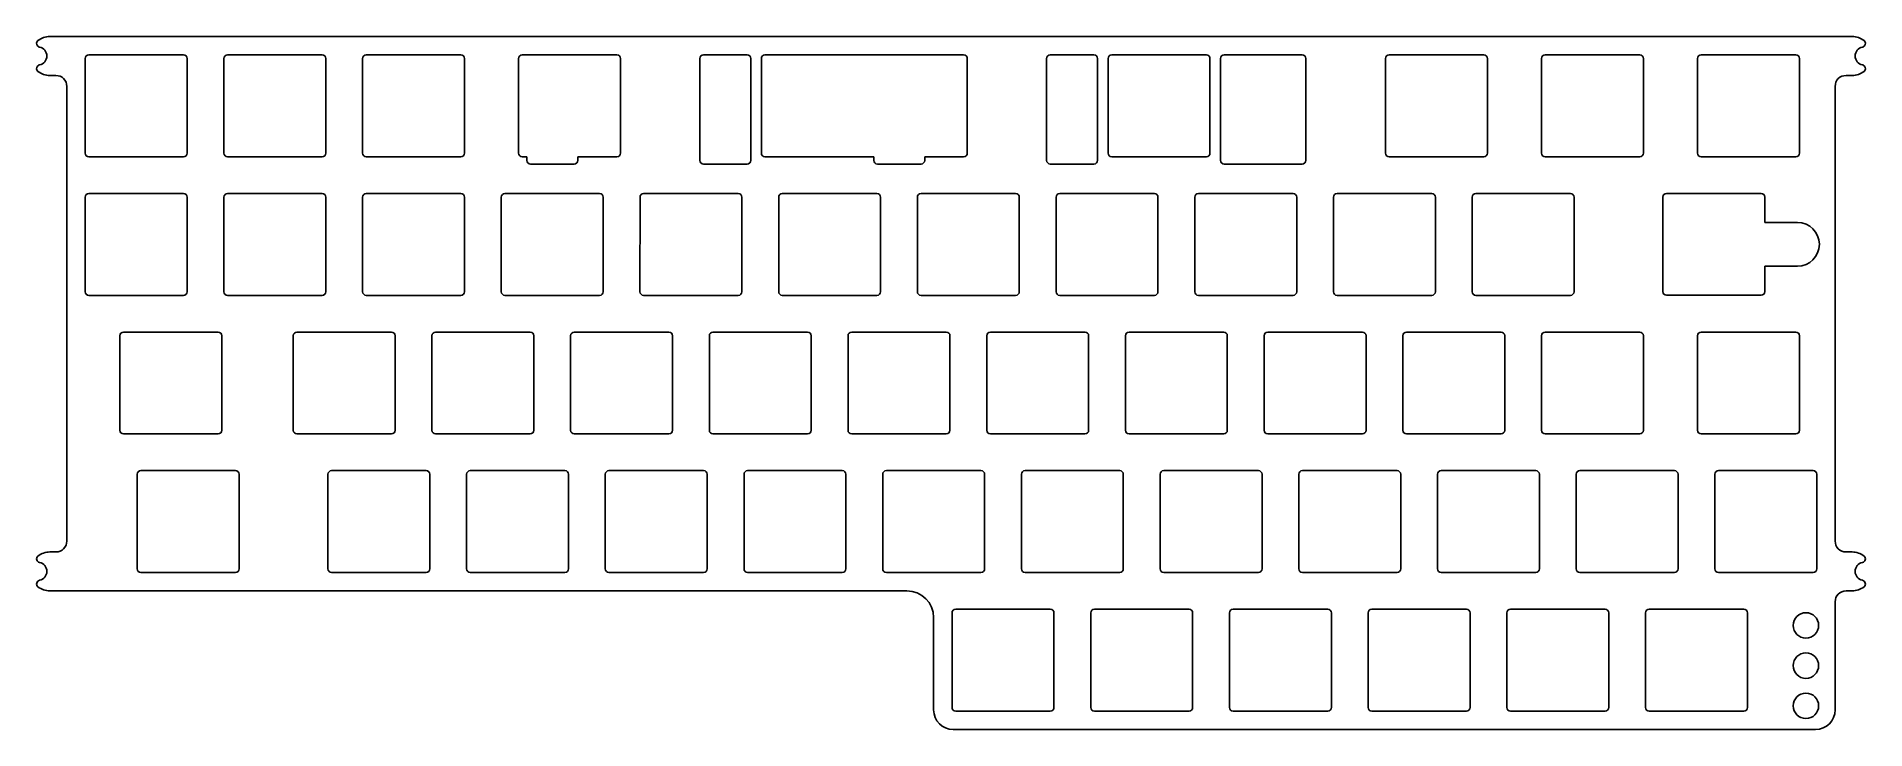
# Model space of a CAD drawing. Extents: x -255 to -3, y -16 to 79.
import ezdxf

# ---------------------------------------------------------------- set-up
doc = ezdxf.new("R2010")
doc.units = 0
doc.layers.add('Sketch', color=7, linetype='CONTINUOUS')

msp = doc.modelspace()

# ---------------------------------------------------------------- linework, layer by layer
at = {"layer": 'Sketch'}
for p, q in [((-5.175, 79.2), (-252.713, 79.2)), ((-247.863, 76.175), (-247.863, 63.175)), ((-234.363, 76.675), (-247.363, 76.675)), ((-233.863, 63.175), (-233.863, 76.175)), ((-228.812, 76.175), (-228.812, 63.175)), ((-215.312, 76.675), (-228.312, 76.675)), ((-214.812, 63.175), (-214.812, 76.175)), ((-209.762, 76.175), (-209.762, 63.175)), ((-196.262, 76.675), (-209.262, 76.675)), ((-195.762, 63.175), (-195.762, 76.175)), ((-188.331, 76.175), (-188.331, 63.175)), ((-186.706, 76.675), (-187.831, 76.675)), ((-180.706, 76.675), (-186.706, 76.675)), ((-174.831, 76.675), (-180.706, 76.675)), ((-174.331, 63.175), (-174.331, 76.175)), ((-163.432, 76.175), (-163.432, 62.175)), ((-156.932, 76.675), (-162.932, 76.675)), ((-156.432, 62.175), (-156.432, 76.175)), ((-154.994, 76.175), (-154.994, 63.175)), ((-147.35, 76.675), (-154.494, 76.675)), ((-141.494, 76.675), (-147.35, 76.675)), ((-140.206, 76.675), (-141.494, 76.675)), ((-139.056, 76.675), (-140.206, 76.675)), ((-134.35, 76.675), (-139.056, 76.675)), ((-133.056, 76.675), (-134.35, 76.675)), ((-127.206, 76.675), (-133.056, 76.675)), ((-126.706, 63.175), (-126.706, 76.175)), ((-115.807, 76.175), (-115.807, 62.175)), ((-109.307, 76.675), (-115.307, 76.675)), ((-108.807, 62.175), (-108.807, 76.175)), ((-107.369, 76.175), (-107.369, 63.175)), ((-93.8688, 76.675), (-106.869, 76.675)), ((-93.3688, 63.175), (-93.3688, 76.175)), ((-91.9308, 76.175), (-91.9308, 62.175)), ((-86.7062, 76.675), (-91.4308, 76.675)), ((-85.4308, 76.675), (-86.7062, 76.675)), ((-80.7062, 76.675), (-85.4308, 76.675)), ((-80.2062, 62.175), (-80.2062, 76.175)), ((-69.2687, 76.175), (-69.2687, 63.175)), ((-55.7687, 76.675), (-68.7687, 76.675)), ((-55.2687, 63.175), (-55.2687, 76.175)), ((-47.8375, 76.175), (-47.8375, 63.175)), ((-34.3375, 76.675), (-47.3375, 76.675)), ((-33.8375, 63.175), (-33.8375, 76.175)), ((-26.4062, 76.175), (-26.4062, 63.175)), ((-12.9062, 76.675), (-25.9062, 76.675)), ((-12.4062, 63.175), (-12.4062, 76.175)), ((-252.713, 73.85), (-251.888, 73.85)), ((-6, 73.85), (-5.175, 73.85)), ((-250.387, 72.35), (-250.388, 9.85)), ((-7.5, 9.85), (-7.5, 72.35)), ((-247.363, 62.675), (-234.363, 62.675)), ((-228.312, 62.675), (-215.312, 62.675)), ((-209.262, 62.675), (-196.262, 62.675)), ((-187.831, 62.675), (-187.206, 62.675)), ((-187.206, 62.675), (-187.206, 62.175)), ((-186.706, 61.675), (-180.706, 61.675)), ((-180.206, 62.175), (-180.206, 62.675)), ((-180.206, 62.675), (-174.831, 62.675)), ((-162.932, 61.675), (-156.932, 61.675)), ((-154.494, 62.675), (-147.35, 62.675)), ((-147.35, 62.675), (-141.494, 62.675)), ((-141.494, 62.675), (-140.206, 62.675)), ((-140.206, 62.675), (-139.556, 62.675)), ((-139.556, 62.675), (-139.556, 62.175)), ((-139.056, 61.675), (-133.056, 61.675)), ((-132.556, 62.175), (-132.556, 62.675)), ((-132.556, 62.675), (-127.206, 62.675)), ((-115.307, 61.675), (-109.307, 61.675)), ((-106.869, 62.675), (-93.8688, 62.675)), ((-91.4308, 61.675), (-86.7062, 61.675)), ((-86.7062, 61.675), (-85.4308, 61.675)), ((-85.4308, 61.675), (-80.7062, 61.675)), ((-68.7687, 62.675), (-55.7687, 62.675)), ((-47.3375, 62.675), (-34.3375, 62.675)), ((-25.9062, 62.675), (-12.9062, 62.675)), ((-247.862, 57.125), (-247.863, 44.125)), ((-234.362, 57.625), (-247.362, 57.625)), ((-233.863, 44.125), (-233.862, 57.125)), ((-228.812, 57.125), (-228.813, 44.125)), ((-215.312, 57.625), (-228.312, 57.625)), ((-214.813, 44.125), (-214.812, 57.125)), ((-209.762, 57.125), (-209.763, 44.125)), ((-196.262, 57.625), (-209.262, 57.625)), ((-195.763, 44.125), (-195.762, 57.125)), ((-190.712, 57.125), (-190.713, 44.125)), ((-177.212, 57.625), (-190.212, 57.625)), ((-176.713, 44.125), (-176.712, 57.125)), ((-171.662, 57.125), (-171.663, 44.125)), ((-158.162, 57.625), (-171.162, 57.625)), ((-157.663, 44.125), (-157.662, 57.125)), ((-152.612, 57.125), (-152.613, 44.125)), ((-139.112, 57.625), (-152.112, 57.625)), ((-138.613, 44.125), (-138.612, 57.125)), ((-133.562, 57.125), (-133.563, 44.125)), ((-120.062, 57.625), (-133.062, 57.625)), ((-119.563, 44.125), (-119.562, 57.125)), ((-114.512, 57.125), (-114.513, 44.125)), ((-101.012, 57.625), (-114.012, 57.625)), ((-100.512, 44.125), (-100.512, 57.125)), ((-95.4625, 57.125), (-95.4625, 44.125)), ((-81.9625, 57.625), (-94.9625, 57.625)), ((-81.4625, 44.125), (-81.4625, 57.125)), ((-76.4125, 57.125), (-76.4125, 44.125)), ((-62.9125, 57.625), (-75.9125, 57.625)), ((-62.4125, 44.125), (-62.4125, 57.125)), ((-57.3625, 57.125), (-57.3625, 44.125)), ((-43.8625, 57.625), (-56.8625, 57.625)), ((-43.3625, 44.125), (-43.3625, 57.125)), ((-31.1688, 57.1408), (-31.1688, 44.1408)), ((-17.6688, 57.6408), (-30.6688, 57.6408)), ((-17.1688, 53.6408), (-17.1688, 57.1408)), ((-12.6688, 53.6408), (-17.1688, 53.6408)), ((-17.1688, 44.1408), (-17.1688, 47.6408)), ((-17.1688, 47.6408), (-12.6688, 47.6408)), ((-247.363, 43.625), (-234.363, 43.625)), ((-228.313, 43.625), (-215.313, 43.625)), ((-209.263, 43.625), (-196.263, 43.625)), ((-190.213, 43.625), (-177.213, 43.625)), ((-171.163, 43.625), (-158.163, 43.625)), ((-152.113, 43.625), (-139.113, 43.625)), ((-133.063, 43.625), (-120.063, 43.625)), ((-114.013, 43.625), (-101.012, 43.625)), ((-94.9625, 43.625), (-81.9625, 43.625)), ((-75.9125, 43.625), (-62.9125, 43.625)), ((-56.8625, 43.625), (-43.8625, 43.625)), ((-30.6688, 43.6408), (-17.6688, 43.6408)), ((-243.1, 38.075), (-243.1, 25.075)), ((-229.6, 38.575), (-242.6, 38.575)), ((-229.1, 25.075), (-229.1, 38.075)), ((-219.287, 38.075), (-219.288, 25.075)), ((-205.787, 38.575), (-218.787, 38.575)), ((-205.288, 25.075), (-205.287, 38.075)), ((-200.237, 38.075), (-200.238, 25.075)), ((-186.737, 38.575), (-199.737, 38.575)), ((-186.238, 25.075), (-186.237, 38.075)), ((-181.187, 38.075), (-181.188, 25.075)), ((-167.687, 38.575), (-180.687, 38.575)), ((-167.188, 25.075), (-167.187, 38.075)), ((-162.137, 38.075), (-162.138, 25.075)), ((-148.637, 38.575), (-161.637, 38.575)), ((-148.138, 25.075), (-148.137, 38.075)), ((-143.087, 38.075), (-143.088, 25.075)), ((-129.587, 38.575), (-142.587, 38.575)), ((-129.088, 25.075), (-129.087, 38.075)), ((-124.037, 38.075), (-124.038, 25.075)), ((-110.537, 38.575), (-123.537, 38.575)), ((-110.038, 25.075), (-110.037, 38.075)), ((-104.987, 38.075), (-104.987, 25.075)), ((-91.4875, 38.575), (-104.487, 38.575)), ((-90.9875, 25.075), (-90.9875, 38.075)), ((-85.9375, 38.075), (-85.9375, 25.075)), ((-72.4375, 38.575), (-85.4375, 38.575)), ((-71.9375, 25.075), (-71.9375, 38.075)), ((-66.8875, 38.075), (-66.8875, 25.075)), ((-53.3875, 38.575), (-66.3875, 38.575)), ((-52.8875, 25.075), (-52.8875, 38.075)), ((-47.8375, 38.075), (-47.8375, 25.075)), ((-34.3375, 38.575), (-47.3375, 38.575)), ((-33.8375, 25.075), (-33.8375, 38.075)), ((-26.4062, 38.075), (-26.4063, 25.075)), ((-12.9062, 38.575), (-25.9062, 38.575)), ((-12.4063, 25.075), (-12.4062, 38.075)), ((-242.6, 24.575), (-229.6, 24.575)), ((-218.788, 24.575), (-205.788, 24.575)), ((-199.738, 24.575), (-186.738, 24.575)), ((-180.688, 24.575), (-167.688, 24.575)), ((-161.638, 24.575), (-148.638, 24.575)), ((-142.588, 24.575), (-129.588, 24.575)), ((-123.538, 24.575), (-110.538, 24.575)), ((-104.487, 24.575), (-91.4875, 24.575)), ((-85.4375, 24.575), (-72.4375, 24.575)), ((-66.3875, 24.575), (-53.3875, 24.575)), ((-47.3375, 24.575), (-34.3375, 24.575)), ((-25.9063, 24.575), (-12.9063, 24.575)), ((-240.719, 19.025), (-240.719, 6.025)), ((-227.219, 19.525), (-240.219, 19.525)), ((-226.719, 6.025), (-226.719, 19.025)), ((-214.525, 19.025), (-214.525, 6.025)), ((-201.025, 19.525), (-214.025, 19.525)), ((-200.525, 6.025), (-200.525, 19.025)), ((-195.475, 19.025), (-195.475, 6.025)), ((-181.975, 19.525), (-194.975, 19.525)), ((-181.475, 6.025), (-181.475, 19.025)), ((-176.425, 19.025), (-176.425, 6.025)), ((-162.925, 19.525), (-175.925, 19.525)), ((-162.425, 6.025), (-162.425, 19.025)), ((-157.375, 19.025), (-157.375, 6.025)), ((-143.875, 19.525), (-156.875, 19.525)), ((-143.375, 6.025), (-143.375, 19.025)), ((-138.325, 19.025), (-138.325, 6.025)), ((-124.825, 19.525), (-137.825, 19.525)), ((-124.325, 6.025), (-124.325, 19.025)), ((-119.275, 19.025), (-119.275, 6.025)), ((-105.775, 19.525), (-118.775, 19.525)), ((-105.275, 6.025), (-105.275, 19.025)), ((-100.225, 19.025), (-100.225, 6.025)), ((-86.725, 19.525), (-99.725, 19.525)), ((-86.225, 6.025), (-86.225, 19.025)), ((-81.175, 19.025), (-81.175, 6.025)), ((-67.675, 19.525), (-80.675, 19.525)), ((-67.175, 6.025), (-67.175, 19.025)), ((-62.125, 19.025), (-62.125, 6.025)), ((-48.625, 19.525), (-61.625, 19.525)), ((-48.125, 6.025), (-48.125, 19.025)), ((-43.075, 19.025), (-43.075, 6.025)), ((-29.575, 19.525), (-42.575, 19.525)), ((-29.075, 6.025), (-29.075, 19.025)), ((-24.025, 19.025), (-24.025, 6.025)), ((-10.525, 19.525), (-23.525, 19.525)), ((-10.025, 6.025), (-10.025, 19.025)), ((-251.888, 8.35), (-252.713, 8.35)), ((-5.175, 8.35), (-6, 8.35)), ((-240.219, 5.525), (-227.219, 5.525)), ((-214.025, 5.525), (-201.025, 5.525)), ((-194.975, 5.525), (-181.975, 5.525)), ((-175.925, 5.525), (-162.925, 5.525)), ((-156.875, 5.525), (-143.875, 5.525)), ((-137.825, 5.525), (-124.825, 5.525)), ((-118.775, 5.525), (-105.775, 5.525)), ((-99.725, 5.525), (-86.725, 5.525)), ((-80.675, 5.525), (-67.675, 5.525)), ((-61.625, 5.525), (-48.625, 5.525)), ((-42.575, 5.525), (-29.575, 5.525)), ((-23.525, 5.525), (-10.525, 5.525)), ((-252.713, 3), (-135, 3)), ((-6, 3), (-5.175, 3)), ((-115.3, 0.475), (-128.3, 0.475)), ((-96.25, 0.475), (-109.25, 0.475)), ((-77.2, 0.475), (-90.2, 0.475)), ((-58.15, 0.475), (-71.15, 0.475)), ((-39.1, 0.475), (-52.1, 0.475)), ((-20.05, 0.475), (-33.05, 0.475)), ((-7.5, -13.375), (-7.5, 1.5)), ((-131.325, -0.675), (-131.325, -13.375)), ((-128.8, -0.025), (-128.8, -13.025)), ((-114.8, -13.025), (-114.8, -0.025)), ((-109.75, -0.025), (-109.75, -13.025)), ((-95.75, -13.025), (-95.75, -0.025)), ((-90.7, -0.025), (-90.7, -13.025)), ((-76.7, -13.025), (-76.7, -0.025)), ((-71.65, -0.025), (-71.65, -13.025)), ((-57.65, -13.025), (-57.65, -0.025)), ((-52.6, -0.025), (-52.6, -13.025)), ((-38.6, -13.025), (-38.6, -0.025)), ((-33.55, -0.025), (-33.55, -13.025)), ((-19.55, -13.025), (-19.55, -0.025)), ((-128.3, -13.525), (-115.3, -13.525)), ((-109.25, -13.525), (-96.25, -13.525)), ((-90.2, -13.525), (-77.2, -13.525)), ((-71.15, -13.525), (-58.15, -13.525)), ((-52.1, -13.525), (-39.1, -13.525)), ((-33.05, -13.525), (-20.05, -13.525)), ((-128.65, -16.05), (-10.175, -16.05))]:
    msp.add_line(p, q, dxfattribs=at)
for centre in [(-11.512, -1.75), (-11.512, -7.275), (-11.512, -12.8)]:
    msp.add_circle(centre, 1.75, dxfattribs=at)
for centre, radius, start, end in [((-254.048, 78.2417), 0.5, 127.879, -101.188), ((-252.713, 76.525), 2.675, 90, 127.879), ((-5.175, 76.525), 2.675, 52.1208, 90), ((-3.8396, 78.2417), 0.5, -78.8119, 52.1208), ((-254.387, 76.525), 1.25, -78.8119, 78.8119), ((-247.363, 76.175), 0.5, 90, 180), ((-234.363, 76.175), 0.5, 0, 90), ((-228.312, 76.175), 0.5, 90, 180), ((-215.312, 76.175), 0.5, 0, 90), ((-209.262, 76.175), 0.5, 90, 180), ((-196.262, 76.175), 0.5, 0, 90), ((-187.831, 76.175), 0.5, 90, 180), ((-174.831, 76.175), 0.5, 0, 90), ((-162.932, 76.175), 0.5, 90, 180), ((-156.932, 76.175), 0.5, 0, 90), ((-154.494, 76.175), 0.5, 90, 180), ((-127.206, 76.175), 0.5, 0, 90), ((-115.307, 76.175), 0.5, 90, 180), ((-109.307, 76.175), 0.5, 0, 90), ((-106.869, 76.175), 0.5, 90, 180), ((-93.8688, 76.175), 0.5, 0, 90), ((-91.4308, 76.175), 0.5, 90, 180), ((-80.7062, 76.175), 0.5, 0, 90), ((-68.7687, 76.175), 0.5, 90, 180), ((-55.7687, 76.175), 0.5, 0, 90), ((-47.3375, 76.175), 0.5, 90, 180), ((-34.3375, 76.175), 0.5, 0, 90), ((-25.9062, 76.175), 0.5, 90, 180), ((-12.9062, 76.175), 0.5, 0, 90), ((-3.5, 76.525), 1.25, 101.188, -101.188), ((-254.048, 74.8083), 0.5, 101.188, -127.879), ((-252.713, 76.525), 2.675, -127.879, -90), ((-251.888, 72.35), 1.5, 0, 90), ((-6, 72.35), 1.5, 90, 180), ((-5.175, 76.525), 2.675, -90, -52.1208), ((-3.8396, 74.8083), 0.5, -52.1208, 78.8119), ((-247.363, 63.175), 0.5, 180, -90), ((-234.363, 63.175), 0.5, -90, 0), ((-228.312, 63.175), 0.5, 180, -90), ((-215.312, 63.175), 0.5, -90, 0), ((-209.262, 63.175), 0.5, 180, -90), ((-196.262, 63.175), 0.5, -90, 0), ((-187.831, 63.175), 0.5, 180, -90), ((-174.831, 63.175), 0.5, -90, 0), ((-154.494, 63.175), 0.5, 180, -90), ((-127.206, 63.175), 0.5, -90, 0), ((-106.869, 63.175), 0.5, 180, -90), ((-93.8688, 63.175), 0.5, -90, 0), ((-68.7687, 63.175), 0.5, 180, -90), ((-55.7687, 63.175), 0.5, -90, 0), ((-47.3375, 63.175), 0.5, 180, -90), ((-34.3375, 63.175), 0.5, -90, 0), ((-25.9062, 63.175), 0.5, 180, -90), ((-12.9062, 63.175), 0.5, -90, 0), ((-186.706, 62.175), 0.5, 180, -90), ((-180.706, 62.175), 0.5, -90, 0), ((-162.932, 62.175), 0.5, 180, -90), ((-156.932, 62.175), 0.5, -90, 0), ((-139.056, 62.175), 0.5, 180, -90), ((-133.056, 62.175), 0.5, -90, 0), ((-115.307, 62.175), 0.5, 180, -90), ((-109.307, 62.175), 0.5, -90, 0), ((-91.4308, 62.175), 0.5, 180, -90), ((-80.7062, 62.175), 0.5, -90, 0), ((-247.362, 57.125), 0.5, 90, 180), ((-234.362, 57.125), 0.5, 0, 90), ((-228.312, 57.125), 0.5, 90, 180), ((-215.312, 57.125), 0.5, 0, 90), ((-209.262, 57.125), 0.5, 90, 180), ((-196.262, 57.125), 0.5, 0, 90), ((-190.212, 57.125), 0.5, 90, 180), ((-177.212, 57.125), 0.5, 0, 90), ((-171.162, 57.125), 0.5, 90, 180), ((-158.162, 57.125), 0.5, 0, 90), ((-152.112, 57.125), 0.5, 90, 180), ((-139.112, 57.125), 0.5, 0, 90), ((-133.062, 57.125), 0.5, 90, 180), ((-120.062, 57.125), 0.5, 0, 90), ((-114.012, 57.125), 0.5, 90, 180), ((-101.012, 57.125), 0.5, 0, 90), ((-94.9625, 57.125), 0.5, 90, 180), ((-81.9625, 57.125), 0.5, 0, 90), ((-75.9125, 57.125), 0.5, 90, 180), ((-62.9125, 57.125), 0.5, 0, 90), ((-56.8625, 57.125), 0.5, 90, 180), ((-43.8625, 57.125), 0.5, 0, 90), ((-30.6688, 57.1408), 0.5, 90, 180), ((-17.6688, 57.1408), 0.5, 0, 90), ((-12.6688, 50.6408), 3, -90, 90), ((-247.363, 44.125), 0.5, 180, -90), ((-234.363, 44.125), 0.5, -90, 0), ((-228.313, 44.125), 0.5, 180, -90), ((-215.313, 44.125), 0.5, -90, 0), ((-209.263, 44.125), 0.5, 180, -90), ((-196.263, 44.125), 0.5, -90, 0), ((-190.213, 44.125), 0.5, 180, -90), ((-177.213, 44.125), 0.5, -90, 0), ((-171.163, 44.125), 0.5, 180, -90), ((-158.163, 44.125), 0.5, -90, 0), ((-152.113, 44.125), 0.5, 180, -90), ((-139.113, 44.125), 0.5, -90, 0), ((-133.063, 44.125), 0.5, 180, -90), ((-120.063, 44.125), 0.5, -90, 0), ((-114.013, 44.125), 0.5, 180, -90), ((-101.012, 44.125), 0.5, -90, 0), ((-94.9625, 44.125), 0.5, 180, -90), ((-81.9625, 44.125), 0.5, -90, 0), ((-75.9125, 44.125), 0.5, 180, -90), ((-62.9125, 44.125), 0.5, -90, 0), ((-56.8625, 44.125), 0.5, 180, -90), ((-43.8625, 44.125), 0.5, -90, 0), ((-30.6688, 44.1408), 0.5, 180, -90), ((-17.6688, 44.1408), 0.5, -90, 0), ((-242.6, 38.075), 0.5, 90, 180), ((-229.6, 38.075), 0.5, 0, 90), ((-218.787, 38.075), 0.5, 90, 180), ((-205.787, 38.075), 0.5, 0, 90), ((-199.737, 38.075), 0.5, 90, 180), ((-186.737, 38.075), 0.5, 0, 90), ((-180.687, 38.075), 0.5, 90, 180), ((-167.687, 38.075), 0.5, 0, 90), ((-161.637, 38.075), 0.5, 90, 180), ((-148.637, 38.075), 0.5, 0, 90), ((-142.587, 38.075), 0.5, 90, 180), ((-129.587, 38.075), 0.5, 0, 90), ((-123.537, 38.075), 0.5, 90, 180), ((-110.537, 38.075), 0.5, 0, 90), ((-104.487, 38.075), 0.5, 90, 180), ((-91.4875, 38.075), 0.5, 0, 90), ((-85.4375, 38.075), 0.5, 90, 180), ((-72.4375, 38.075), 0.5, 0, 90), ((-66.3875, 38.075), 0.5, 90, 180), ((-53.3875, 38.075), 0.5, 0, 90), ((-47.3375, 38.075), 0.5, 90, 180), ((-34.3375, 38.075), 0.5, 0, 90), ((-25.9062, 38.075), 0.5, 90, 180), ((-12.9062, 38.075), 0.5, 0, 90), ((-242.6, 25.075), 0.5, 180, -90), ((-229.6, 25.075), 0.5, -90, 0), ((-218.788, 25.075), 0.5, 180, -90), ((-205.788, 25.075), 0.5, -90, 0), ((-199.738, 25.075), 0.5, 180, -90), ((-186.738, 25.075), 0.5, -90, 0), ((-180.688, 25.075), 0.5, 180, -90), ((-167.688, 25.075), 0.5, -90, 0), ((-161.638, 25.075), 0.5, 180, -90), ((-148.638, 25.075), 0.5, -90, 0), ((-142.588, 25.075), 0.5, 180, -90), ((-129.588, 25.075), 0.5, -90, 0), ((-123.538, 25.075), 0.5, 180, -90), ((-110.538, 25.075), 0.5, -90, 0), ((-104.487, 25.075), 0.5, 180, -90), ((-91.4875, 25.075), 0.5, -90, 0), ((-85.4375, 25.075), 0.5, 180, -90), ((-72.4375, 25.075), 0.5, -90, 0), ((-66.3875, 25.075), 0.5, 180, -90), ((-53.3875, 25.075), 0.5, -90, 0), ((-47.3375, 25.075), 0.5, 180, -90), ((-34.3375, 25.075), 0.5, -90, 0), ((-25.9063, 25.075), 0.5, 180, -90), ((-12.9063, 25.075), 0.5, -90, 0), ((-240.219, 19.025), 0.5, 90, 180), ((-227.219, 19.025), 0.5, 0, 90), ((-214.025, 19.025), 0.5, 90, 180), ((-201.025, 19.025), 0.5, 0, 90), ((-194.975, 19.025), 0.5, 90, 180), ((-181.975, 19.025), 0.5, 0, 90), ((-175.925, 19.025), 0.5, 90, 180), ((-162.925, 19.025), 0.5, 0, 90), ((-156.875, 19.025), 0.5, 90, 180), ((-143.875, 19.025), 0.5, 0, 90), ((-137.825, 19.025), 0.5, 90, 180), ((-124.825, 19.025), 0.5, 0, 90), ((-118.775, 19.025), 0.5, 90, 180), ((-105.775, 19.025), 0.5, 0, 90), ((-99.725, 19.025), 0.5, 90, 180), ((-86.725, 19.025), 0.5, 0, 90), ((-80.675, 19.025), 0.5, 90, 180), ((-67.675, 19.025), 0.5, 0, 90), ((-61.625, 19.025), 0.5, 90, 180), ((-48.625, 19.025), 0.5, 0, 90), ((-42.575, 19.025), 0.5, 90, 180), ((-29.575, 19.025), 0.5, 0, 90), ((-23.525, 19.025), 0.5, 90, 180), ((-10.525, 19.025), 0.5, 0, 90), ((-254.048, 7.3917), 0.5, 127.879, -101.188), ((-252.713, 5.675), 2.675, 90, 127.879), ((-251.888, 9.85), 1.5, -90, 0), ((-6, 9.85), 1.5, 180, -90), ((-5.175, 5.675), 2.675, 52.1208, 90), ((-3.8396, 7.3917), 0.5, -78.8119, 52.1208), ((-254.387, 5.675), 1.25, -78.8119, 78.8119), ((-240.219, 6.025), 0.5, 180, -90), ((-227.219, 6.025), 0.5, -90, 0), ((-214.025, 6.025), 0.5, 180, -90), ((-201.025, 6.025), 0.5, -90, 0), ((-194.975, 6.025), 0.5, 180, -90), ((-181.975, 6.025), 0.5, -90, 0), ((-175.925, 6.025), 0.5, 180, -90), ((-162.925, 6.025), 0.5, -90, 0), ((-156.875, 6.025), 0.5, 180, -90), ((-143.875, 6.025), 0.5, -90, 0), ((-137.825, 6.025), 0.5, 180, -90), ((-124.825, 6.025), 0.5, -90, 0), ((-118.775, 6.025), 0.5, 180, -90), ((-105.775, 6.025), 0.5, -90, 0), ((-99.725, 6.025), 0.5, 180, -90), ((-86.725, 6.025), 0.5, -90, 0), ((-80.675, 6.025), 0.5, 180, -90), ((-67.675, 6.025), 0.5, -90, 0), ((-61.625, 6.025), 0.5, 180, -90), ((-48.625, 6.025), 0.5, -90, 0), ((-42.575, 6.025), 0.5, 180, -90), ((-29.575, 6.025), 0.5, -90, 0), ((-23.525, 6.025), 0.5, 180, -90), ((-10.525, 6.025), 0.5, -90, 0), ((-3.5, 5.675), 1.25, 101.188, -101.188), ((-254.048, 3.9583), 0.5, 101.188, -127.879), ((-252.713, 5.675), 2.675, -127.879, -90), ((-135, -0.675), 3.675, 0, 90), ((-6, 1.5), 1.5, 90, 180), ((-5.175, 5.675), 2.675, -90, -52.1208), ((-3.8396, 3.9583), 0.5, -52.1208, 78.8119), ((-128.3, -0.025), 0.5, 90, 180), ((-115.3, -0.025), 0.5, 0, 90), ((-109.25, -0.025), 0.5, 90, 180), ((-96.25, -0.025), 0.5, 0, 90), ((-90.2, -0.025), 0.5, 90, 180), ((-77.2, -0.025), 0.5, 0, 90), ((-71.15, -0.025), 0.5, 90, 180), ((-58.15, -0.025), 0.5, 0, 90), ((-52.1, -0.025), 0.5, 90, 180), ((-39.1, -0.025), 0.5, 0, 90), ((-33.05, -0.025), 0.5, 90, 180), ((-20.05, -0.025), 0.5, 0, 90), ((-128.65, -13.375), 2.675, 180, -90), ((-128.3, -13.025), 0.5, 180, -90), ((-115.3, -13.025), 0.5, -90, 0), ((-109.25, -13.025), 0.5, 180, -90), ((-96.25, -13.025), 0.5, -90, 0), ((-90.2, -13.025), 0.5, 180, -90), ((-77.2, -13.025), 0.5, -90, 0), ((-71.15, -13.025), 0.5, 180, -90), ((-58.15, -13.025), 0.5, -90, 0), ((-52.1, -13.025), 0.5, 180, -90), ((-39.1, -13.025), 0.5, -90, 0), ((-33.05, -13.025), 0.5, 180, -90), ((-20.05, -13.025), 0.5, -90, 0), ((-10.175, -13.375), 2.675, -90, 0)]:
    msp.add_arc(centre, radius, start, end, dxfattribs=at)

doc.saveas('drawing.dxf')
